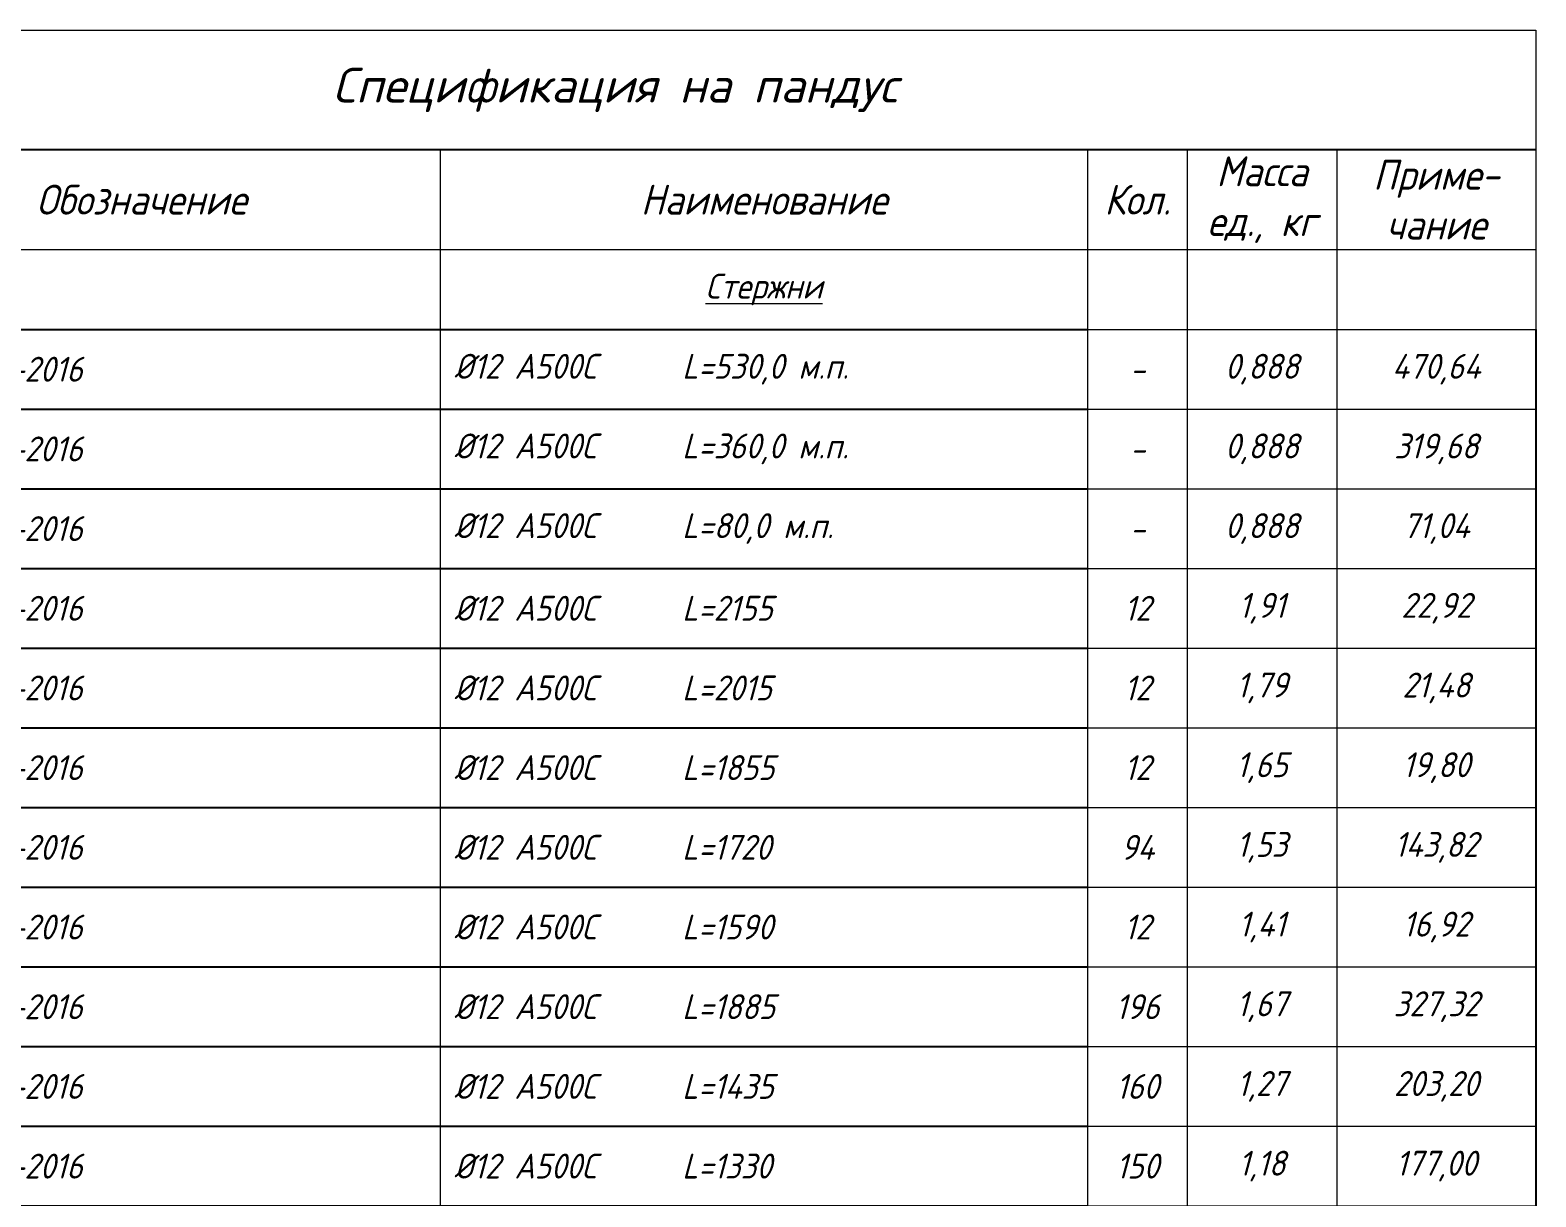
# Model space of a CAD drawing. Header units: millimetres. Extents: x 504091 to 2165846, y 135022 to 442887.
# Drawn here: x 1046944 to 1062061, y 161791 to 173504 of the extents above; entities that cross this region are included whole.
import ezdxf

# ---------------------------------------------------------------- set-up
doc = ezdxf.new("R2010")
doc.units = ezdxf.units.MM
doc.layers.get('Defpoints').update_dxf_attribs({"color": 255})
doc.layers.add('Размеры (линейные)', color=154, linetype='Continuous', lineweight=9)
doc.styles.add('GOST 2.304_new', font='isocpeur.ttf', dxfattribs={"width": 0.9, "oblique": 15})

# ---------------------------------------------------------------- blocks, each defined once
blk = doc.blocks.new('*T2150')
at = {"layer": 'Defpoints', "color": 8, "linetype": 'ByBlock', "lineweight": 0, "transparency": 16777216}
for p, q in [((0, 0), (18500, 0)), ((0, 0), (0, -1200)), ((18500, 0), (18500, -1200))]:
    blk.add_line(p, q, dxfattribs=at)
at = {"layer": 'Размеры (линейные)', "color": 0, "linetype": 'ByBlock', "transparency": 16777216}
for p, q in [((0, -1200), (1500, -1200)), ((0, -1200), (0, -21367)), ((1500, -1200), (1500, -21367)), ((7500, -1200), (7500, -21367)), ((14000, -1200), (14000, -16604)), ((15000, -1200), (15000, -21367)), ((16500, -1200), (16500, -21367)), ((18500, -1200), (18500, -3004)), ((0, -2204), (18500, -2204)), ((0, -3004), (1500, -3004)), ((14000, -3004), (18500, -3004)), ((0, -3804), (1500, -3804)), ((14000, -3804), (18500, -3804)), ((0, -4604), (1500, -4604)), ((14000, -4604), (18500, -4604)), ((0, -5404), (1500, -5404)), ((14000, -5404), (18500, -5404)), ((0, -6204), (1500, -6204)), ((14000, -6204), (18500, -6204)), ((0, -7004), (1500, -7004)), ((14000, -7004), (18500, -7004)), ((0, -7804), (1500, -7804)), ((14000, -7804), (18500, -7804)), ((0, -8604), (1500, -8604)), ((14000, -8604), (18500, -8604)), ((0, -9404), (1500, -9404)), ((14000, -9404), (18500, -9404)), ((0, -10204), (1500, -10204)), ((14000, -10204), (18500, -10204)), ((0, -11004), (1500, -11004)), ((14000, -11004), (18500, -11004)), ((0, -11804), (1500, -11804)), ((14000, -11804), (18500, -11804)), ((0, -12604), (1500, -12604)), ((14000, -12604), (18500, -12604)), ((0, -13404), (1500, -13404)), ((14000, -13404), (18500, -13404)), ((0, -14204), (1500, -14204)), ((14000, -14204), (18500, -14204)), ((0, -15004), (1500, -15004)), ((14000, -15004), (18500, -15004)), ((0, -15804), (1500, -15804)), ((14000, -15804), (18500, -15804)), ((0, -16604), (1500, -16604)), ((14000, -17336), (18500, -17336)), ((14000, -17336), (14000, -21367)), ((0, -18314), (1500, -18314)), ((14000, -18314), (18500, -18314)), ((0, -19077), (1500, -19077)), ((14000, -19077), (18500, -19077)), ((0, -19840), (1500, -19840)), ((7500, -19840), (18500, -19840)), ((7500, -20603), (18500, -20603)), ((7500, -21367), (18500, -21367))]:
    blk.add_line(p, q, dxfattribs=at)
at = {"layer": 'Размеры (линейные)', "color": 0, "linetype": 'ByBlock', "lineweight": -2, "transparency": 16777216}
for p, q in [((1500, -1200), (18500, -1200)), ((1500, -3004), (14000, -3004)), ((18500, -3004), (18500, -21367)), ((1500, -3804), (14000, -3804)), ((1500, -4604), (14000, -4604)), ((1500, -5404), (14000, -5404)), ((1500, -6204), (14000, -6204)), ((1500, -7004), (14000, -7004)), ((1500, -7804), (14000, -7804)), ((1500, -8604), (14000, -8604)), ((1500, -9404), (14000, -9404)), ((1500, -10204), (14000, -10204)), ((1500, -11004), (14000, -11004)), ((1500, -11804), (14000, -11804)), ((1500, -12604), (14000, -12604)), ((1500, -13404), (14000, -13404)), ((1500, -14204), (14000, -14204)), ((1500, -15004), (14000, -15004)), ((1500, -15804), (14000, -15804)), ((1500, -16604), (18500, -16604)), ((14000, -16604), (14000, -17336)), ((0, -17336), (14000, -17336)), ((1500, -18314), (14000, -18314)), ((1500, -19077), (14000, -19077)), ((1500, -19840), (7500, -19840)), ((0, -20603), (7500, -20603)), ((0, -21367), (7500, -21367))]:
    blk.add_line(p, q, dxfattribs=at)
at = {"layer": 'Размеры (линейные)', "color": 0, "transparency": 16777216, "style": 'GOST 2.304_new'}
for s, insert, char_height, width, attachment_point in [('{\\W1;Спецификация на пандус}', (9250, -600), 350, 18220, 5), ('Масса\\Pед., кг', (15750, -1702), 300, 1220, 5), ('Приме-\\Pчание', (17500, -1702), 300, 1720, 5), ('Поз.', (750, -1702), 250, 1220, 5), ('Обозначение', (4500, -1702), 300, 5720, 5), ('Наименование', (10750, -1702), 300, 6220, 5), ('Кол.', (14500, -1702), 300, 720, 5), ('{\\LСтержни}', (10750, -2604), 250, 6220, 5), ('1', (750, -3404), 250, 1360, 5), ('ГОСТ 34028-2016', (1570, -3404), 250, 5860, 4), ('%%C12 А500С      L=530,0 м.п.', (7640, -3404), 250, 6220, 4), ('0,888', (15750, -3404), 250, 1360, 5), ('470,64', (17500, -3404), 250, 1860, 5), ('-', (14500, -3404), 250, 860, 5), ('2', (750, -4204), 250, 1360, 5), ('ГОСТ 34028-2016', (1570, -4204), 250, 5860, 4), ('%%C12 А500С      L=360,0 м.п.', (7640, -4204), 250, 6220, 4), ('0,888', (15750, -4204), 250, 1360, 5), ('319,68', (17500, -4204), 250, 1860, 5), ('-', (14500, -4204), 250, 860, 5), ('3', (750, -5004), 250, 1360, 5), ('ГОСТ 34028-2016', (1570, -5004), 250, 5860, 4), ('%%C12 А500С      L=80,0 м.п.', (7640, -5004), 250, 6220, 4), ('0,888', (15750, -5004), 250, 1360, 5), ('71,04', (17500, -5004), 250, 1860, 5), ('-', (14500, -5004), 250, 860, 5), ('В-1', (750, -5804), 250, 1360, 5), ('ГОСТ 34028-2016', (1570, -5804), 250, 5860, 4), ('%%C12 А500С      L=2155', (7640, -5804), 250, 6220, 4), ('12', (14500, -5804), 250, 860, 5), ('1,91', (15750, -5804), 250, 1360, 5), ('22,92', (17500, -5804), 250, 1860, 5), ('В-2', (750, -6604), 250, 1360, 5), ('ГОСТ 34028-2016', (1570, -6604), 250, 5860, 4), ('%%C12 А500С      L=2015', (7640, -6604), 250, 6220, 4), ('12', (14500, -6604), 250, 860, 5), ('1,79', (15750, -6604), 250, 1360, 5), ('21,48', (17500, -6604), 250, 1860, 5), ('1,65', (15750, -7404), 250, 1360, 5), ('19,80', (17500, -7404), 250, 1860, 5), ('В-3', (750, -7404), 250, 1360, 5), ('ГОСТ 34028-2016', (1570, -7404), 250, 5860, 4), ('%%C12 А500С      L=1855', (7640, -7404), 250, 6220, 4), ('12', (14500, -7404), 250, 860, 5), ('В-4', (750, -8204), 250, 1360, 5), ('ГОСТ 34028-2016', (1570, -8204), 250, 5860, 4), ('%%C12 А500С      L=1720', (7640, -8204), 250, 6220, 4), ('94', (14500, -8204), 250, 860, 5), ('1,53', (15750, -8204), 250, 1360, 5), ('143,82', (17500, -8204), 250, 1860, 5), ('В-5', (750, -9004), 250, 1360, 5), ('ГОСТ 34028-2016', (1570, -9004), 250, 5860, 4), ('%%C12 А500С      L=1590', (7640, -9004), 250, 6220, 4), ('12', (14500, -9004), 250, 860, 5), ('1,41', (15750, -9004), 250, 1360, 5), ('16,92', (17500, -9004), 250, 1860, 5), ('1,67', (15750, -9804), 250, 1360, 5), ('327,32', (17500, -9804), 250, 1860, 5), ('В-6', (750, -9804), 250, 1360, 5), ('ГОСТ 34028-2016', (1570, -9804), 250, 5860, 4), ('%%C12 А500С      L=1885', (7640, -9804), 250, 6220, 4), ('196', (14500, -9804), 250, 860, 5), ('П-1', (750, -10604), 250, 1360, 5), ('ГОСТ 34028-2016', (1570, -10604), 250, 5860, 4), ('%%C12 А500С      L=1435', (7640, -10604), 250, 6220, 4), ('160', (14500, -10604), 250, 860, 5), ('1,27', (15750, -10604), 250, 1360, 5), ('203,20', (17500, -10604), 250, 1860, 5), ('П-2', (750, -11404), 250, 1360, 5), ('ГОСТ 34028-2016', (1570, -11404), 250, 5860, 4), ('%%C12 А500С      L=1330', (7640, -11404), 250, 6220, 4), ('150', (14500, -11404), 250, 860, 5), ('1,18', (15750, -11404), 250, 1360, 5), ('177,00', (17500, -11404), 250, 1860, 5), ('П-3', (750, -12204), 250, 1360, 5), ('ГОСТ 34028-2016', (1570, -12204), 250, 5860, 4), ('%%C12 А500С      L=1335', (7640, -12204), 250, 6220, 4), ('62', (14500, -12204), 250, 860, 5), ('1,19', (15750, -12204), 250, 1360, 5), ('73,78', (17500, -12204), 250, 1860, 5), ('0,15', (15750, -13004), 250, 1360, 5), ('48,00', (17500, -13004), 250, 1860, 5), ('С-1', (750, -13004), 250, 1360, 5), ('ГОСТ 34028-2016', (1570, -13004), 250, 5860, 4), ('%%C8 А240        L=380', (7640, -13004), 250, 6220, 4), ('320', (14500, -13004), 250, 860, 5), ('С-2', (750, -13804), 250, 1360, 5), ('ГОСТ 34028-2016', (1570, -13804), 250, 5860, 4), ('%%C8 А240        L=270', (7640, -13804), 250, 6220, 4), ('95', (14500, -13804), 250, 860, 5), ('0,11', (15750, -13804), 250, 1360, 5), ('10,45', (17500, -13804), 250, 1860, 5), ('С-3', (750, -14604), 250, 1360, 5), ('ГОСТ 34028-2016', (1570, -14604), 250, 5860, 4), ('%%C8 А240        L=260', (7640, -14604), 250, 6220, 4), ('220', (14500, -14604), 250, 860, 5), ('0,10', (15750, -14604), 250, 1360, 5), ('22,00', (17500, -14604), 250, 1860, 5), ('0,43', (15750, -15404), 250, 1360, 5), ('15,05', (17500, -15404), 250, 1860, 5), ('Ф-1', (750, -15404), 250, 1360, 5), ('ГОСТ 34028-2016', (1570, -15404), 250, 5860, 4), ('%%C8 А240        L=1100', (7640, -15404), 250, 6220, 4), ('35', (14500, -15404), 250, 860, 5), ('Ф-2', (750, -16204), 250, 1360, 5), ('ГОСТ 34028-2016', (1570, -16204), 250, 5860, 4), ('%%C8 А240        L=900', (7640, -16204), 250, 6220, 4), ('25', (14500, -16204), 250, 860, 5), ('0,36', (15750, -16204), 250, 1360, 5), ('9,00', (17500, -16204), 250, 1860, 5), ('{\\LМатериалы}', (10750, -16970), 250, 6220, 5), ('{\\W1;Бетон В25 W8 F150 (фундаментная плита)}', (7640, -17825), 250, 6220, 4), ('6,6 м³', (17500, -17825), 250, 1860, 5), ('ГОСТ 26633-2015', (1570, -17825), 250, 5860, 4), ('ГОСТ 26633-2015', (1570, -18696), 250, 5860, 4), ('{\\W1;Бетон В25 W8 F150 (стены)}', (7640, -18696), 250, 6220, 4), ('1,3 м³', (17500, -18696), 250, 1860, 5), ('ГОСТ 26633-2015', (1570, -19459), 250, 5860, 4), ('{\\W0.95;Бетон В25 W8 F150 (плита пандуса)}', (7640, -19459), 250, 6220, 4), ('3,0 м³', (17500, -19459), 250, 1860, 5), ('ГОСТ 26633-2015', (1570, -20222), 250, 5860, 4), ('Бетон В7,5', (7640, -20222), 250, 6220, 4), ('2,5 м³', (17500, -20222), 250, 1860, 5), ('ГОСТ 8736-2014', (1570, -20985), 250, 5860, 4), ('{\\W1;Песок строительный}', (7640, -20985), 250, 6220, 4), ('5,6 м³', (17500, -20985), 250, 1860, 5)]:
    blk.add_mtext(s, dxfattribs=dict(at, insert=insert, char_height=char_height, width=width, attachment_point=attachment_point))

msp = doc.modelspace()

# ---------------------------------------------------------------- block references
msp.add_blockref('*T2150', (1043561.4995, 173504.113))

doc.saveas('drawing.dxf')
